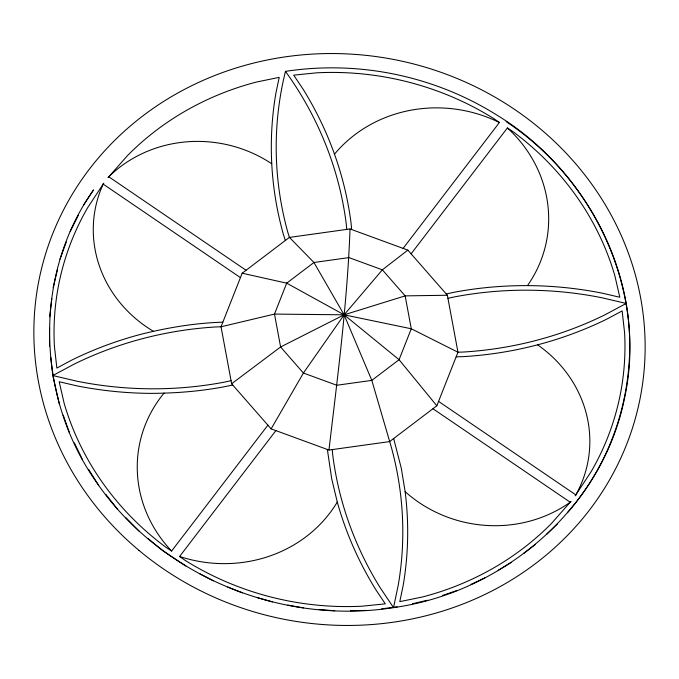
<?xml version="1.0" encoding="UTF-8"?>
<svg xmlns="http://www.w3.org/2000/svg" width="679" height="679" viewBox="0 0 679 679"><rect width="100%" height="100%" fill="white"/><g stroke="black" fill="none" stroke-linecap="round" stroke-linejoin="round"><path stroke-width="1.02" d="M49.508 346.231L49.584 328.008M350.041 228.95C347.308 302.97 337.599 376.539 328.959 450.05L271.133 428.873L231.632 383.754L221.031 326.777L242.174 273.213L289.39 237.404L350.041 228.95L407.867 250.127L447.368 295.246L457.969 352.223L436.826 405.787L389.61 441.596L328.959 450.05M49.626 316.83L51.799 298.777M53.132 287.692L57.384 270.013M59.998 259.166L66.287 242.072M70.141 231.581L78.391 215.268M271.133 428.873L303.411 373.034L344.117 314.818L382.353 269.826L407.867 250.127M83.441 205.262L93.549 189.925C33.483 274.46 36.165 394.516 94.466 479.281C158.436 575.274 280.257 625.418 393.531 607.629C503.147 592.334 602.409 508.427 624.527 398.217C648.411 288.592 590.959 172.127 496.468 114.836A291.019 270.955 10.6 0 0 285.469 71.371A361.381 336.47 10.6 0 0 287.972 232.872L289.415 237.404L313.953 262.484L344.117 314.818L371.812 380.376L391.028 446.128A361.381 336.47 10.6 0 1 398.293 584.891L393.531 607.629L380.155 587.666A361.381 336.47 10.6 0 1 332.744 455.04L332.252 449.591M232.727 385.01C206.085 390.866 178.764 393.183 151.519 393.379A366.278 341.028 10.6 0 1 76.192 385.714L59.192 381.734L64.165 403.36A286.114 266.389 10.6 0 0 165.939 547.282L171.609 551.042L267.891 425.173M403.114 248.387L499.396 122.517L493.828 118.621A286.114 266.389 10.6 0 0 317.017 72.797L293.701 75.148L303.055 89.119A366.278 341.028 10.6 0 1 351.111 223.535L351.646 229.544M327.354 449.456L331.725 478.882L337.276 502.044A366.278 341.028 10.6 0 0 375.945 589.881L385.299 603.852L361.983 606.203A286.114 266.389 10.6 0 1 185.172 560.379L179.604 556.483L275.886 430.613M411.109 253.827L507.391 127.958L513.061 131.718A286.114 266.389 10.6 0 1 614.834 275.64L619.808 297.266L602.808 293.286A366.278 341.028 10.6 0 0 452.477 292.581L446.273 293.99M153.598 331.403A125.861 117.178 10.6 0 1 103.174 184.119L103.785 183.186L87.761 207.519A286.114 266.389 10.6 0 0 54.396 346.12L56.858 368.069L71.813 360.065A366.278 341.028 10.6 0 1 141.41 334.17C168.069 327.533 195.357 323.026 222.848 322.169M537.59 344.83A125.666 117 10.6 0 1 575.826 494.881L575.215 495.814L591.239 471.481A286.114 266.389 10.6 0 0 624.604 332.88L622.142 310.931L607.187 318.935A366.278 341.028 10.6 0 1 463.418 356.628L456.152 356.831M567.406 512.67C617.186 456.407 638.803 377.363 626.199 303.445C613.29 229.731 568.348 162.884 506.161 121.609M546.688 534.237L557.535 523.865M523.543 553.512L535.553 544.329M231.632 383.754L280.605 346.977L344.117 314.818L405.159 295.883L447.368 295.246M498.233 570.284L511.27 562.39M471.073 584.347L484.976 577.846M442.36 595.542L456.975 590.501M412.45 603.733L427.6 600.219M447.945 298.344L453.589 297.062A361.381 336.47 10.6 0 1 601.908 297.758L626.199 303.445L604.828 314.878A361.381 336.47 10.6 0 1 462.976 352.062L457.969 352.206L411.279 328.772L344.117 314.818L274.486 314.088L221.031 326.777L216.024 326.938A361.381 336.47 10.6 0 0 74.172 364.122L52.801 375.555L59.446 404.455M231.055 380.656L225.411 381.938A361.381 336.47 10.6 0 1 77.092 381.242L52.801 375.555L50.764 357.383M381.683 608.825L397.19 606.873M350.415 610.76L366.108 610.396M319.02 609.521L334.705 610.744M287.871 605.108L303.369 607.909M242.174 273.213L286.691 283.16L344.117 314.818L399.074 359.7L436.826 405.787M257.324 597.588L272.449 601.934M227.745 587.038L242.318 592.877M199.465 573.585L213.325 580.851M185.808 565.989L162.968 550.839L148.158 538.634M246.053 270.267L108.682 176.71L108.046 177.618L127.474 155.601A286.114 266.389 10.6 0 1 256.365 82.066L279.213 77.364L275.878 93.278A366.278 341.028 10.6 0 0 283.245 233.916L285.333 240.485M438.566 401.391L575.928 494.957M103.072 184.043L240.434 277.609M432.947 408.733L570.318 502.29L570.954 501.382L551.526 523.399A286.114 266.389 10.6 0 1 422.635 596.934L399.787 601.636L403.122 585.722A366.278 341.028 10.6 0 0 405.134 491.664L401.297 468.247L393.667 438.515M125.725 517.551L139.076 531.148M105.797 494.38L117.535 509.208M88.61 469.393L98.599 485.281M74.367 442.878L82.482 459.641M63.223 415.158L69.385 432.591M346.748 229.409L346.256 223.96A361.381 336.47 10.6 0 0 285.469 71.371M108.784 176.778A125.666 117 10.6 0 1 271.753 163.766M334.492 154.167A132.889 123.722 10.6 0 1 499.396 122.517M507.391 127.958A132.889 123.722 10.6 0 1 527.481 285.621M171.609 551.042A132.43 123.298 10.6 0 1 164.114 393.031M570.216 502.222A127.355 118.579 10.6 0 1 405.134 491.664M337.276 502.044A133.271 124.087 10.6 0 1 179.604 556.483M286.691 283.16L274.486 314.088L280.605 346.977L303.411 373.034L336.792 385.256L371.812 380.376L399.074 359.7L411.279 328.772L405.159 295.883L382.353 269.826L348.964 257.604L313.953 262.484L286.691 283.16M138.974 550.389A306.331 285.214 10.6 0 0 639.525 401.306A306.331 285.214 10.6 0 0 239.993 66.805A306.331 285.214 10.6 0 0 138.974 550.389"/></g></svg>
